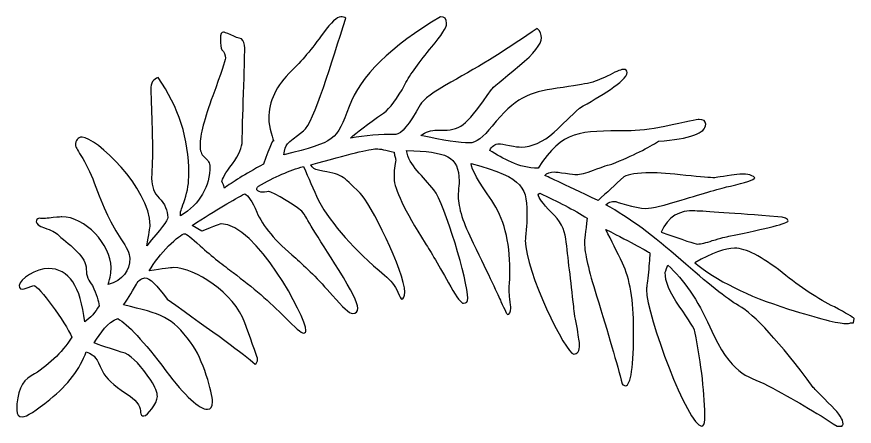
# Model space of a CAD drawing. Header units: centimetres. Extents: x -6 to 7.2, y 2 to 5.8.
# Drawn here: x 3.681 to 7.175, y 2.089 to 3.796 of the extents above; entities that cross this region are included whole.
import ezdxf

# ---------------------------------------------------------------- set-up
doc = ezdxf.new("R2010")
doc.units = ezdxf.units.CM
doc.header["$MEASUREMENT"] = 0
doc.layers.add('Camada 1', color=7, linetype='Continuous')

msp = doc.modelspace()

# ---------------------------------------------------------------- linework, layer by layer
at = {"layer": 'Camada 1'}
for points, knots in [([(5.46294, 3.32334), (5.46294, 3.32334), (5.43526, 3.32334), (5.43526, 3.32334), (5.43526, 3.32334), (5.40933, 3.32334), (5.38695, 3.31629), (5.36749, 3.30096), (5.36749, 3.30096), (5.46294, 3.27975), (5.53013, 3.26973), (5.56959, 3.26973), (5.56959, 3.26973), (5.59552, 3.26973), (5.62851, 3.29386), (5.66446, 3.34042), (5.66446, 3.34042), (5.75991, 3.45767), (5.81825, 3.48185), (5.9355, 3.49776), (5.9355, 3.49776), (6.08047, 3.51839), (6.08578, 3.52014), (6.15647, 3.5543), (6.15647, 3.5543), (6.18591, 3.5702), (6.20478, 3.57672), (6.21363, 3.57672), (6.21363, 3.57672), (6.22244, 3.57672), (6.22716, 3.572), (6.22716, 3.56315), (6.22716, 3.56315), (6.22716, 3.52661), (6.10991, 3.46298), (6.0292, 3.41466), (6.0292, 3.41466), (5.99266, 3.38168), (5.95788, 3.34748), (5.92372, 3.31449), (5.92372, 3.31449), (5.87541, 3.27324), (5.82885, 3.25265), (5.78526, 3.25265), (5.78526, 3.25265), (5.77699, 3.25265), (5.75991, 3.2544), (5.73695, 3.25912), (5.73695, 3.25912), (5.71457, 3.26443), (5.69924, 3.26618), (5.69394, 3.26618), (5.69394, 3.26618), (5.67682, 3.26618), (5.6627, 3.25733), (5.65444, 3.2385), (5.65444, 3.2385), (5.71102, 3.20609), (5.77348, 3.16425), (5.85654, 3.16425), (5.85654, 3.16425), (5.95788, 3.3251), (6.03212, 3.31979), (6.22716, 3.31979), (6.22716, 3.31979), (6.27075, 3.31979), (6.32441, 3.32689), (6.3845, 3.33867), (6.3845, 3.33867), (6.47406, 3.3575), (6.52238, 3.36811), (6.52768, 3.36811), (6.52768, 3.36811), (6.54651, 3.36811), (6.55536, 3.36105), (6.55536, 3.34748), (6.55536, 3.34748), (6.55536, 3.31098), (6.48997, 3.28681), (6.35857, 3.27679), (6.35857, 3.27679), (6.31911, 3.25085), (6.25309, 3.21787), (6.16353, 3.18133), (6.16353, 3.18133), (6.15292, 3.18016), (6.12757, 3.17131), (6.08753, 3.15599), (6.08753, 3.15599), (6.0563, 3.14363), (6.03212, 3.13832), (6.01504, 3.13832), (6.01504, 3.13832), (6.00974, 3.13832), (5.99441, 3.14008), (5.97028, 3.14363), (5.97028, 3.14363), (5.9461, 3.14717), (5.93078, 3.14893), (5.92372, 3.14893), (5.92372, 3.14893), (5.90664, 3.14893), (5.89249, 3.14363), (5.88364, 3.13477), (5.88364, 3.13477), (5.88364, 3.13477), (5.95788, 3.10062), (6.10636, 3.02992), (6.10636, 3.02992), (6.1429, 3.06233), (6.1771, 3.09531), (6.21363, 3.1283), (6.21363, 3.1283), (6.23246, 3.14008), (6.27075, 3.14538), (6.32558, 3.14538), (6.32558, 3.14538), (6.35857, 3.14538), (6.40863, 3.14187), (6.47227, 3.13477), (6.47227, 3.13477), (6.53653, 3.1283), (6.57599, 3.12475), (6.5919, 3.12475), (6.5919, 3.12475), (6.59365, 3.12475), (6.6243, 3.13006), (6.68501, 3.13832), (6.68501, 3.13832), (6.72092, 3.14363), (6.74686, 3.13832), (6.76101, 3.12475), (6.76101, 3.12475), (6.75571, 3.11594), (6.72092, 3.10417), (6.65908, 3.09001), (6.65908, 3.09001), (6.619, 3.08174), (6.55006, 3.06053), (6.45344, 3.03168), (6.45344, 3.03168), (6.38274, 3.0093), (6.33264, 2.9969), (6.30495, 2.9969), (6.30495, 2.9969), (6.2637, 2.9969), (6.17593, 3.02638), (6.1771, 3.02638), (6.1771, 3.02638), (6.16177, 3.02638), (6.1482, 3.02107), (6.13939, 3.01222), (6.13939, 3.01222), (6.23601, 2.95744), (6.33969, 2.88144), (6.45168, 2.78302), (6.45168, 2.78302), (6.56242, 2.6846), (6.64376, 2.62038), (6.69324, 2.59153), (6.69324, 2.59153), (6.75926, 2.55499), (6.86294, 2.44125), (7.00436, 2.25097), (7.00436, 2.25097), (7.00967, 2.24445), (7.0356, 2.21852), (7.08216, 2.17201), (7.08216, 2.17201), (7.11276, 2.14077), (7.12867, 2.1166), (7.12867, 2.09952), (7.12867, 2.09952), (7.12867, 2.09777), (7.12867, 2.09597), (7.12692, 2.09422), (7.12692, 2.09422), (7.12516, 2.09246), (7.12516, 2.09067), (7.12516, 2.08891), (7.12516, 2.08891), (7.12516, 2.08891), (7.10454, 2.08891), (7.10454, 2.08891), (7.10454, 2.08891), (7.01614, 2.14608), (6.91952, 2.20261), (6.81579, 2.25802), (6.81579, 2.25802), (6.71742, 2.30634), (6.66789, 2.29631), (6.57244, 2.50313), (6.57244, 2.50313), (6.52238, 2.61566), (6.46404, 2.69993), (6.39686, 2.76064), (6.39686, 2.76064), (6.3898, 2.73943), (6.38625, 2.72941), (6.38625, 2.72941), (6.38625, 2.72941), (6.38625, 2.69287), (6.40512, 2.64631), (6.44517, 2.58973), (6.44517, 2.58973), (6.48642, 2.52906), (6.5088, 2.49428), (6.5106, 2.4843), (6.5106, 2.4843), (6.53828, 2.34287), (6.55181, 2.22032), (6.55181, 2.1166), (6.55181, 2.1166), (6.55181, 2.09777), (6.54651, 2.08891), (6.53828, 2.08891), (6.53828, 2.08891), (6.48287, 2.08891), (6.3085, 2.54969), (6.3085, 2.65867), (6.3085, 2.65867), (6.3085, 2.66398), (6.31026, 2.68285), (6.31556, 2.7188), (6.31556, 2.7188), (6.31911, 2.75354), (6.32086, 2.78478), (6.32262, 2.81071), (6.32262, 2.81071), (6.3138, 2.81897), (6.25134, 2.85196), (6.13939, 2.90912), (6.13939, 2.90912), (6.16177, 2.86257), (6.18591, 2.81542), (6.20833, 2.76887), (6.20833, 2.76887), (6.23956, 2.70348), (6.25485, 2.61216), (6.25485, 2.49607), (6.25485, 2.49607), (6.25485, 2.33757), (6.24307, 2.25802), (6.22069, 2.25802), (6.22069, 2.25802), (6.21539, 2.25802), (6.21184, 2.25978), (6.20653, 2.26508), (6.20653, 2.26508), (6.18591, 2.34934), (6.15, 2.4719), (6.09989, 2.63278), (6.09989, 2.63278), (6.0669, 2.73826), (6.04982, 2.8125), (6.04982, 2.85196), (6.04982, 2.85196), (6.04982, 2.86374), (6.05333, 2.89852), (6.0616, 2.95568), (6.0616, 2.95568), (6.00502, 2.99159), (5.93729, 3.02638), (5.86305, 3.06053), (5.86305, 3.06053), (5.86125, 3.05878), (5.85775, 3.05761), (5.85654, 3.05406), (5.85654, 3.05406), (5.85654, 3.0417), (5.87541, 3.01752), (5.91136, 2.98157), (5.91136, 2.98157), (5.9479, 2.94508), (5.96673, 2.90912), (5.97203, 2.87083), (5.97203, 2.87083), (5.98088, 2.79129), (5.99266, 2.69642), (6.00502, 2.58798), (6.00502, 2.58798), (6.00623, 2.5656), (6.01153, 2.53261), (6.02034, 2.49311), (6.02034, 2.49311), (6.02565, 2.46012), (6.0292, 2.43774), (6.0292, 2.42889), (6.0292, 2.42889), (6.0292, 2.40296), (6.02034, 2.38943), (6.00502, 2.38943), (6.00502, 2.38943), (5.97203, 2.38943), (5.80292, 2.73471), (5.80292, 2.86374), (5.80292, 2.86374), (5.80292, 2.86904), (5.80472, 2.88319), (5.80647, 2.90733), (5.80647, 2.90733), (5.80822, 2.92975), (5.80939, 2.94683), (5.80939, 2.95568), (5.80939, 2.95568), (5.80939, 3.08471), (5.80647, 3.12124), (5.57669, 3.18488), (5.57669, 3.18488), (5.57844, 3.15895), (5.60788, 3.10767), (5.6627, 3.02992), (5.6627, 3.02992), (5.71277, 2.95744), (5.7387, 2.86081), (5.7387, 2.73943), (5.7387, 2.73943), (5.7387, 2.72765), (5.7387, 2.70878), (5.73695, 2.6864), (5.73695, 2.6864), (5.73515, 2.66222), (5.73515, 2.64986), (5.73515, 2.64807), (5.73515, 2.64807), (5.73515, 2.64631), (5.73695, 2.63629), (5.7387, 2.61863), (5.7387, 2.61863), (5.74045, 2.59975), (5.74225, 2.58798), (5.74225, 2.58092), (5.74225, 2.58092), (5.74225, 2.56384), (5.73695, 2.55499), (5.72868, 2.55499), (5.72868, 2.55499), (5.72693, 2.55499), (5.71807, 2.57207), (5.70099, 2.60861), (5.70099, 2.60861), (5.69039, 2.63454), (5.65268, 2.71525), (5.5855, 2.85196), (5.5855, 2.85196), (5.54366, 2.93622), (5.52303, 3.00044), (5.52303, 3.047), (5.52303, 3.047), (5.52303, 3.05231), (5.52303, 3.06233), (5.52483, 3.07999), (5.52483, 3.07999), (5.52658, 3.09707), (5.52658, 3.10767), (5.52658, 3.11064), (5.52658, 3.11064), (5.52658, 3.21611), (5.47297, 3.23319), (5.3074, 3.2385), (5.3074, 3.2385), (5.31271, 3.20726), (5.32803, 3.18016), (5.35217, 3.15423), (5.35217, 3.15423), (5.37455, 3.1283), (5.39872, 3.10062), (5.4211, 3.07469), (5.4211, 3.07469), (5.46766, 3.01402), (5.56312, 2.69287), (5.56312, 2.62218), (5.56312, 2.62218), (5.56312, 2.60861), (5.55781, 2.60155), (5.54545, 2.60155), (5.54545, 2.60155), (5.53543, 2.60155), (5.51773, 2.62393), (5.49184, 2.67049), (5.49184, 2.67049), (5.44173, 2.75884), (5.40758, 2.81897), (5.38515, 2.85196), (5.38515, 2.85196), (5.29855, 2.98984), (5.25554, 3.07999), (5.25554, 3.12124), (5.25554, 3.12124), (5.25554, 3.15423), (5.2573, 3.18016), (5.2626, 3.19899), (5.2626, 3.19899), (5.26085, 3.2043), (5.26085, 3.20902), (5.25909, 3.21432), (5.25909, 3.21432), (5.2573, 3.21962), (5.25554, 3.22672), (5.25554, 3.23144), (5.25554, 3.23144), (5.22256, 3.24025), (5.19662, 3.24555), (5.1813, 3.24555), (5.1813, 3.24555), (5.15537, 3.24555), (5.0658, 3.22317), (4.90847, 3.17841), (4.90847, 3.17841), (4.91377, 3.16601), (4.92438, 3.15895), (4.9397, 3.15599), (4.9397, 3.15599), (5.04518, 3.13657), (5.03282, 3.13832), (5.11412, 3.06053), (5.11412, 3.06053), (5.15362, 3.02462), (5.3003, 2.73116), (5.3003, 2.64807), (5.3003, 2.64807), (5.3003, 2.62923), (5.295, 2.61863), (5.28678, 2.61863), (5.28678, 2.61863), (5.28498, 2.61863), (5.27968, 2.62923), (5.27087, 2.64807), (5.27087, 2.64807), (5.26085, 2.674), (5.24197, 2.69642), (5.21604, 2.7188), (5.21604, 2.7188), (5.08818, 2.82428), (4.99686, 2.92796), (4.9397, 3.02992), (4.9397, 3.02992), (4.91907, 3.07644), (4.89849, 3.12475), (4.87728, 3.17131), (4.87728, 3.17131), (4.8207, 3.15599), (4.75648, 3.1283), (4.68929, 3.09001), (4.68929, 3.09001), (4.68399, 3.08471), (4.68223, 3.07999), (4.68223, 3.07824), (4.68223, 3.07824), (4.68223, 3.07293), (4.68754, 3.06763), (4.6999, 3.06408), (4.6999, 3.06408), (4.72228, 3.06583), (4.73409, 3.06763), (4.7323, 3.06763), (4.7323, 3.06763), (4.7447, 3.06763), (4.86546, 3.00044), (4.88078, 2.97276), (4.88078, 2.97276), (4.88258, 2.96746), (4.93089, 2.88791), (5.02576, 2.73826), (5.02576, 2.73826), (5.07758, 2.65516), (5.10351, 2.6033), (5.10351, 2.58092), (5.10351, 2.58092), (5.10351, 2.5656), (5.09704, 2.55854), (5.08113, 2.55854), (5.08113, 2.55854), (5.06935, 2.55854), (5.04167, 2.58443), (4.99862, 2.63454), (4.99862, 2.63454), (4.93795, 2.70172), (4.88609, 2.75354), (4.84483, 2.78949), (4.84483, 2.78949), (4.75998, 2.86081), (4.70637, 2.92445), (4.68223, 2.98157), (4.68223, 2.98157), (4.66336, 3.02638), (4.64628, 3.05231), (4.63213, 3.05761), (4.63213, 3.05761), (4.58736, 3.0346), (4.51488, 2.99159), (4.41295, 2.9262), (4.41295, 2.9262), (4.41295, 2.9262), (4.45304, 2.90203), (4.45304, 2.90203), (4.45304, 2.90203), (4.50665, 2.92265), (4.53195, 2.93326), (4.53375, 2.93326), (4.53375, 2.93326), (4.67927, 2.93326), (4.88788, 2.54439), (4.88788, 2.48781), (4.88788, 2.48781), (4.88788, 2.4825), (4.88433, 2.479), (4.87728, 2.4772), (4.87728, 2.4772), (4.86901, 2.4772), (4.84308, 2.49958), (4.80007, 2.54322), (4.80007, 2.54322), (4.7376, 2.60685), (4.66516, 2.66869), (4.58381, 2.72941), (4.58381, 2.72941), (4.54436, 2.75884), (4.4978, 2.7948), (4.44594, 2.84135), (4.44594, 2.84135), (4.4094, 2.87434), (4.38877, 2.89142), (4.3823, 2.89142), (4.3823, 2.89142), (4.36109, 2.89142), (4.27332, 2.8072), (4.23382, 2.73646), (4.23382, 2.73646), (4.2904, 2.74473), (4.32338, 2.75003), (4.33574, 2.75003), (4.33574, 2.75003), (4.42356, 2.75003), (4.58912, 2.64456), (4.63213, 2.52021), (4.63213, 2.52021), (4.66866, 2.42183), (4.68574, 2.37173), (4.68574, 2.3688), (4.68574, 2.3688), (4.68574, 2.3582), (4.68223, 2.3511), (4.67576, 2.34759), (4.67576, 2.34759), (4.6292, 2.38943), (4.50665, 2.479), (4.30806, 2.61863), (4.30806, 2.61863), (4.26622, 2.67755), (4.23557, 2.70703), (4.21615, 2.70703), (4.21615, 2.70703), (4.20258, 2.70703), (4.19022, 2.69817), (4.1802, 2.6811), (4.1802, 2.6811), (4.15782, 2.64159), (4.13895, 2.61216), (4.12659, 2.59445), (4.12659, 2.59445), (4.28568, 2.55854), (4.32869, 2.54439), (4.40648, 2.4395), (4.40648, 2.4395), (4.45951, 2.3688), (4.4978, 2.22679), (4.4978, 2.19084), (4.4978, 2.19084), (4.4978, 2.17021), (4.49074, 2.15961), (4.47717, 2.15961), (4.47717, 2.15961), (4.44243, 2.15961), (4.3841, 2.21322), (4.30276, 2.32049), (4.30276, 2.32049), (4.21144, 2.44304), (4.14367, 2.51549), (4.10241, 2.53791), (4.10241, 2.53791), (4.0594, 2.52376), (4.03172, 2.4772), (4.00403, 2.43595), (4.00403, 2.43595), (4.04704, 2.42066), (4.09005, 2.40651), (4.13364, 2.39294), (4.13364, 2.39294), (4.16605, 2.37703), (4.20083, 2.34112), (4.24029, 2.28041), (4.24029, 2.28041), (4.25975, 2.25097), (4.26801, 2.22854), (4.26801, 2.21322), (4.26801, 2.21322), (4.26801, 2.18378), (4.22496, 2.13192), (4.21144, 2.13192), (4.21144, 2.13192), (4.20258, 2.13192), (4.19728, 2.13722), (4.19728, 2.14608), (4.19728, 2.14608), (4.19728, 2.14608), (4.19728, 2.15255), (4.19728, 2.15255), (4.19728, 2.15255), (4.19728, 2.17493), (4.17665, 2.19969), (4.13544, 2.22679), (4.13544, 2.22679), (4.08533, 2.25978), (4.05235, 2.28926), (4.03877, 2.3187), (4.03877, 2.3187), (4.01109, 2.37527), (4.01284, 2.38058), (3.97105, 2.39945), (3.97105, 2.39945), (3.94512, 2.32872), (3.89501, 2.26157), (3.8196, 2.20086), (3.8196, 2.20086), (3.76068, 2.15255), (3.72239, 2.12837), (3.70352, 2.12837), (3.70352, 2.12837), (3.68819, 2.12837), (3.68114, 2.13722), (3.68114, 2.1561), (3.68114, 2.1561), (3.68114, 2.23034), (3.70176, 2.27686), (3.74181, 2.29928), (3.74181, 2.29928), (3.81075, 2.33932), (3.86791, 2.39294), (3.91092, 2.46012), (3.91092, 2.46012), (3.88499, 2.52201), (3.77246, 2.67579), (3.75183, 2.67579), (3.75183, 2.67579), (3.75007, 2.67579), (3.7365, 2.67049), (3.71237, 2.66222), (3.71237, 2.66222), (3.69821, 2.65692), (3.69174, 2.66222), (3.69174, 2.67579), (3.69174, 2.67579), (3.69174, 2.70348), (3.76423, 2.74649), (3.81254, 2.74649), (3.81254, 2.74649), (3.89856, 2.74649), (3.94862, 2.67224), (3.96453, 2.52376), (3.96453, 2.52376), (3.98871, 2.54142), (4.00934, 2.56384), (4.02466, 2.59153), (4.02466, 2.59153), (4.02287, 2.61036), (4.01464, 2.63809), (3.99694, 2.67579), (3.99694, 2.67579), (3.97986, 2.69462), (3.97105, 2.71705), (3.97105, 2.74294), (3.97105, 2.74294), (3.97105, 2.79659), (3.90916, 2.83781), (3.85555, 2.88495), (3.85555, 2.88495), (3.84377, 2.89672), (3.82432, 2.90733), (3.79663, 2.9156), (3.79663, 2.9156), (3.77421, 2.92445), (3.76243, 2.93326), (3.76243, 2.94153), (3.76243, 2.94153), (3.76243, 2.94858), (3.76598, 2.95389), (3.77421, 2.95568), (3.77421, 2.95568), (3.79012, 2.95389), (3.80899, 2.95568), (3.83317, 2.95919), (3.83317, 2.95919), (3.8573, 2.96036), (3.86908, 2.96215), (3.86908, 2.96215), (3.86908, 2.96215), (3.96453, 2.96215), (4.07473, 2.84666), (4.07473, 2.75003), (4.07473, 2.75003), (4.07473, 2.73116), (4.07118, 2.70878), (4.06295, 2.6793), (4.06295, 2.6793), (4.12304, 2.69817), (4.15252, 2.73646), (4.15252, 2.78949), (4.15252, 2.78949), (4.15252, 2.80895), (4.14012, 2.83488), (4.11481, 2.87083), (4.11481, 2.87083), (4.07828, 2.92445), (4.04057, 3.0022), (4.00403, 3.10417), (4.00403, 3.10417), (3.98871, 3.14717), (3.96925, 3.18488), (3.94862, 3.21787), (3.94862, 3.21787), (3.9333, 3.24204), (3.92624, 3.25557), (3.92624, 3.25912), (3.92624, 3.25912), (3.92624, 3.2815), (3.93509, 3.29386), (3.95393, 3.29386), (3.95393, 3.29386), (4.00934, 3.29386), (4.23737, 3.08354), (4.23737, 2.9262), (4.23737, 2.9262), (4.23737, 2.91735), (4.23206, 2.88791), (4.22321, 2.84135), (4.22321, 2.84135), (4.28213, 2.90912), (4.31102, 2.94683), (4.31102, 2.95919), (4.31102, 2.95919), (4.31102, 2.98808), (4.29925, 3.01577), (4.27507, 3.0399), (4.27507, 3.0399), (4.25444, 3.06053), (4.24384, 3.08826), (4.24384, 3.12124), (4.24384, 3.12124), (4.24384, 3.12655), (4.24384, 3.14538), (4.24559, 3.17486), (4.24559, 3.17486), (4.24739, 3.2043), (4.24739, 3.22672), (4.24739, 3.24204), (4.24739, 3.24204), (4.24739, 3.28505), (4.24559, 3.33687), (4.24384, 3.39583), (4.24384, 3.39583), (4.24208, 3.45237), (4.24029, 3.48536), (4.24029, 3.49245), (4.24029, 3.49245), (4.24029, 3.52014), (4.2509, 3.53722), (4.27152, 3.54252), (4.27152, 3.54252), (4.35637, 3.41997), (4.39938, 3.28681), (4.39938, 3.14187), (4.39938, 3.14187), (4.39938, 3.10592), (4.39408, 3.06938), (4.3823, 3.0346), (4.3823, 3.0346), (4.36994, 2.99869), (4.36464, 2.98157), (4.36464, 2.98337), (4.36464, 2.98337), (4.36464, 2.98337), (4.36464, 2.96566), (4.36464, 2.96566), (4.36464, 2.96566), (4.44594, 3.01752), (4.48719, 3.08646), (4.48719, 3.17486), (4.48719, 3.17486), (4.48719, 3.18309), (4.47892, 3.19724), (4.46302, 3.21256), (4.46302, 3.21256), (4.45124, 3.22142), (4.44594, 3.23674), (4.44594, 3.25912), (4.44594, 3.25912), (4.44594, 3.30272), (4.46302, 3.37165), (4.49955, 3.46652), (4.49955, 3.46652), (4.53375, 3.56139), (4.55141, 3.61325), (4.55141, 3.62323), (4.55141, 3.62323), (4.55141, 3.63739), (4.54611, 3.64916), (4.53726, 3.65802), (4.53726, 3.65802), (4.53195, 3.66507), (4.53078, 3.6804), (4.53078, 3.70457), (4.53078, 3.70457), (4.53078, 3.72341), (4.5355, 3.73226), (4.54436, 3.73226), (4.54436, 3.73226), (4.54611, 3.73226), (4.55496, 3.72871), (4.57379, 3.72048), (4.57379, 3.72048), (4.59091, 3.71163), (4.6062, 3.70633), (4.6186, 3.70457), (4.6186, 3.70457), (4.62741, 3.69631), (4.63213, 3.68219), (4.63213, 3.66507), (4.63213, 3.66507), (4.63213, 3.63033), (4.63037, 3.56845), (4.62741, 3.47655), (4.62741, 3.47655), (4.6239, 3.38523), (4.62211, 3.31979), (4.62211, 3.27679), (4.62211, 3.27679), (4.62211, 3.25265), (4.60799, 3.22142), (4.58089, 3.18309), (4.58089, 3.18309), (4.55141, 3.14363), (4.53726, 3.11945), (4.53726, 3.10767), (4.53726, 3.10767), (4.53726, 3.11064), (4.54081, 3.10237), (4.54786, 3.08174), (4.54786, 3.08174), (4.5791, 3.10592), (4.63213, 3.13832), (4.70992, 3.18133), (4.70992, 3.18133), (4.7394, 3.26088), (4.75293, 3.29211), (4.75293, 3.27679), (4.75293, 3.27679), (4.75293, 3.27679), (4.7323, 3.33867), (4.7323, 3.37165), (4.7323, 3.37165), (4.7323, 3.44235), (4.76353, 3.50953), (4.82717, 3.5702), (4.82717, 3.5702), (4.86725, 3.60795), (4.91202, 3.66157), (4.96033, 3.72871), (4.96033, 3.72871), (4.99332, 3.77351), (5.01749, 3.79589), (5.03282, 3.79589), (5.03282, 3.79589), (5.04167, 3.79589), (5.04814, 3.79473), (5.05344, 3.78942), (5.05344, 3.78942), (4.99686, 3.60971), (4.92087, 3.35575), (4.87728, 3.31979), (4.87728, 3.31979), (4.80303, 3.26263), (4.80303, 3.26793), (4.79477, 3.21962), (4.79477, 3.21962), (5.01394, 3.27679), (5.01394, 3.27854), (5.06756, 3.42172), (5.06756, 3.42172), (5.11412, 3.54782), (5.24197, 3.67334), (5.44879, 3.79589), (5.44879, 3.79589), (5.46591, 3.79589), (5.47472, 3.78763), (5.47472, 3.7688), (5.47472, 3.7688), (5.47472, 3.75113), (5.45409, 3.71869), (5.41288, 3.67038), (5.41288, 3.67038), (5.36102, 3.60795), (5.32273, 3.55609), (5.3003, 3.51308), (5.3003, 3.51308), (5.26907, 3.45416), (5.24022, 3.41466), (5.21074, 3.39404), (5.21074, 3.39404), (5.14359, 3.34748), (5.09704, 3.31274), (5.07407, 3.29036), (5.07407, 3.29036), (5.13474, 3.30096), (5.19662, 3.30568), (5.2626, 3.30568), (5.2626, 3.30568), (5.28498, 3.30568), (5.31918, 3.34748), (5.36453, 3.42823), (5.36453, 3.42823), (5.37634, 3.4512), (5.41935, 3.48185), (5.49184, 3.52369), (5.49184, 3.52369), (5.61615, 3.59083), (5.73695, 3.66687), (5.85303, 3.74758), (5.85303, 3.74758), (5.8648, 3.73581), (5.87011, 3.72165), (5.87011, 3.70808), (5.87011, 3.70808), (5.87011, 3.68219), (5.83887, 3.64269), (5.77879, 3.59263), (5.77879, 3.59263), (5.70454, 3.53191), (5.66446, 3.49776), (5.66154, 3.49245), (5.66154, 3.49245), (5.56312, 3.35278), (5.53894, 3.32334), (5.46294, 3.32334)], [0, 0, 0, 0, 0.0042194, 0.0042194, 0.0042194, 0.0042194, 0.0084388, 0.0084388, 0.0084388, 0.0084388, 0.0126582, 0.0126582, 0.0126582, 0.0126582, 0.0168776, 0.0168776, 0.0168776, 0.0168776, 0.021097, 0.021097, 0.021097, 0.021097, 0.0253165, 0.0253165, 0.0253165, 0.0253165, 0.0295359, 0.0295359, 0.0295359, 0.0295359, 0.0337553, 0.0337553, 0.0337553, 0.0337553, 0.0379747, 0.0379747, 0.0379747, 0.0379747, 0.0421941, 0.0421941, 0.0421941, 0.0421941, 0.0464135, 0.0464135, 0.0464135, 0.0464135, 0.0506329, 0.0506329, 0.0506329, 0.0506329, 0.0548523, 0.0548523, 0.0548523, 0.0548523, 0.0590717, 0.0590717, 0.0590717, 0.0590717, 0.0632911, 0.0632911, 0.0632911, 0.0632911, 0.0675105, 0.0675105, 0.0675105, 0.0675105, 0.07173, 0.07173, 0.07173, 0.07173, 0.0759494, 0.0759494, 0.0759494, 0.0759494, 0.0801688, 0.0801688, 0.0801688, 0.0801688, 0.0843882, 0.0843882, 0.0843882, 0.0843882, 0.0886076, 0.0886076, 0.0886076, 0.0886076, 0.092827, 0.092827, 0.092827, 0.092827, 0.0970464, 0.0970464, 0.0970464, 0.0970464, 0.1012658, 0.1012658, 0.1012658, 0.1012658, 0.1054852, 0.1054852, 0.1054852, 0.1054852, 0.1097046, 0.1097046, 0.1097046, 0.1097046, 0.1139241, 0.1139241, 0.1139241, 0.1139241, 0.1181435, 0.1181435, 0.1181435, 0.1181435, 0.1223629, 0.1223629, 0.1223629, 0.1223629, 0.1265823, 0.1265823, 0.1265823, 0.1265823, 0.1308017, 0.1308017, 0.1308017, 0.1308017, 0.1350211, 0.1350211, 0.1350211, 0.1350211, 0.1392405, 0.1392405, 0.1392405, 0.1392405, 0.1434599, 0.1434599, 0.1434599, 0.1434599, 0.1476793, 0.1476793, 0.1476793, 0.1476793, 0.1518987, 0.1518987, 0.1518987, 0.1518987, 0.1561181, 0.1561181, 0.1561181, 0.1561181, 0.1603376, 0.1603376, 0.1603376, 0.1603376, 0.164557, 0.164557, 0.164557, 0.164557, 0.1687764, 0.1687764, 0.1687764, 0.1687764, 0.1729958, 0.1729958, 0.1729958, 0.1729958, 0.1772152, 0.1772152, 0.1772152, 0.1772152, 0.1814346, 0.1814346, 0.1814346, 0.1814346, 0.185654, 0.185654, 0.185654, 0.185654, 0.1898734, 0.1898734, 0.1898734, 0.1898734, 0.1940928, 0.1940928, 0.1940928, 0.1940928, 0.1983122, 0.1983122, 0.1983122, 0.1983122, 0.2025316, 0.2025316, 0.2025316, 0.2025316, 0.2067511, 0.2067511, 0.2067511, 0.2067511, 0.2109705, 0.2109705, 0.2109705, 0.2109705, 0.2151899, 0.2151899, 0.2151899, 0.2151899, 0.2194093, 0.2194093, 0.2194093, 0.2194093, 0.2236287, 0.2236287, 0.2236287, 0.2236287, 0.2278481, 0.2278481, 0.2278481, 0.2278481, 0.2320675, 0.2320675, 0.2320675, 0.2320675, 0.2362869, 0.2362869, 0.2362869, 0.2362869, 0.2405063, 0.2405063, 0.2405063, 0.2405063, 0.2447257, 0.2447257, 0.2447257, 0.2447257, 0.2489451, 0.2489451, 0.2489451, 0.2489451, 0.2531646, 0.2531646, 0.2531646, 0.2531646, 0.257384, 0.257384, 0.257384, 0.257384, 0.2616034, 0.2616034, 0.2616034, 0.2616034, 0.2658228, 0.2658228, 0.2658228, 0.2658228, 0.2700422, 0.2700422, 0.2700422, 0.2700422, 0.2742616, 0.2742616, 0.2742616, 0.2742616, 0.278481, 0.278481, 0.278481, 0.278481, 0.2827004, 0.2827004, 0.2827004, 0.2827004, 0.2869198, 0.2869198, 0.2869198, 0.2869198, 0.2911392, 0.2911392, 0.2911392, 0.2911392, 0.2953586, 0.2953586, 0.2953586, 0.2953586, 0.2995781, 0.2995781, 0.2995781, 0.2995781, 0.3037975, 0.3037975, 0.3037975, 0.3037975, 0.3080169, 0.3080169, 0.3080169, 0.3080169, 0.3122363, 0.3122363, 0.3122363, 0.3122363, 0.3164557, 0.3164557, 0.3164557, 0.3164557, 0.3206751, 0.3206751, 0.3206751, 0.3206751, 0.3248945, 0.3248945, 0.3248945, 0.3248945, 0.3291139, 0.3291139, 0.3291139, 0.3291139, 0.3333333, 0.3333333, 0.3333333, 0.3333333, 0.3375527, 0.3375527, 0.3375527, 0.3375527, 0.3417722, 0.3417722, 0.3417722, 0.3417722, 0.3459916, 0.3459916, 0.3459916, 0.3459916, 0.350211, 0.350211, 0.350211, 0.350211, 0.3544304, 0.3544304, 0.3544304, 0.3544304, 0.3586498, 0.3586498, 0.3586498, 0.3586498, 0.3628692, 0.3628692, 0.3628692, 0.3628692, 0.3670886, 0.3670886, 0.3670886, 0.3670886, 0.371308, 0.371308, 0.371308, 0.371308, 0.3755274, 0.3755274, 0.3755274, 0.3755274, 0.3797468, 0.3797468, 0.3797468, 0.3797468, 0.3839662, 0.3839662, 0.3839662, 0.3839662, 0.3881857, 0.3881857, 0.3881857, 0.3881857, 0.3924051, 0.3924051, 0.3924051, 0.3924051, 0.3966245, 0.3966245, 0.3966245, 0.3966245, 0.4008439, 0.4008439, 0.4008439, 0.4008439, 0.4050633, 0.4050633, 0.4050633, 0.4050633, 0.4092827, 0.4092827, 0.4092827, 0.4092827, 0.4135021, 0.4135021, 0.4135021, 0.4135021, 0.4177215, 0.4177215, 0.4177215, 0.4177215, 0.4219409, 0.4219409, 0.4219409, 0.4219409, 0.4261603, 0.4261603, 0.4261603, 0.4261603, 0.4303797, 0.4303797, 0.4303797, 0.4303797, 0.4345992, 0.4345992, 0.4345992, 0.4345992, 0.4388186, 0.4388186, 0.4388186, 0.4388186, 0.443038, 0.443038, 0.443038, 0.443038, 0.4472574, 0.4472574, 0.4472574, 0.4472574, 0.4514768, 0.4514768, 0.4514768, 0.4514768, 0.4556962, 0.4556962, 0.4556962, 0.4556962, 0.4599156, 0.4599156, 0.4599156, 0.4599156, 0.464135, 0.464135, 0.464135, 0.464135, 0.4683544, 0.4683544, 0.4683544, 0.4683544, 0.4725738, 0.4725738, 0.4725738, 0.4725738, 0.4767932, 0.4767932, 0.4767932, 0.4767932, 0.4810127, 0.4810127, 0.4810127, 0.4810127, 0.4852321, 0.4852321, 0.4852321, 0.4852321, 0.4894515, 0.4894515, 0.4894515, 0.4894515, 0.4936709, 0.4936709, 0.4936709, 0.4936709, 0.4978903, 0.4978903, 0.4978903, 0.4978903, 0.5021097, 0.5021097, 0.5021097, 0.5021097, 0.5063291, 0.5063291, 0.5063291, 0.5063291, 0.5105485, 0.5105485, 0.5105485, 0.5105485, 0.5147679, 0.5147679, 0.5147679, 0.5147679, 0.5189873, 0.5189873, 0.5189873, 0.5189873, 0.5232068, 0.5232068, 0.5232068, 0.5232068, 0.5274262, 0.5274262, 0.5274262, 0.5274262, 0.5316456, 0.5316456, 0.5316456, 0.5316456, 0.535865, 0.535865, 0.535865, 0.535865, 0.5400844, 0.5400844, 0.5400844, 0.5400844, 0.5443038, 0.5443038, 0.5443038, 0.5443038, 0.5485232, 0.5485232, 0.5485232, 0.5485232, 0.5527426, 0.5527426, 0.5527426, 0.5527426, 0.556962, 0.556962, 0.556962, 0.556962, 0.5611814, 0.5611814, 0.5611814, 0.5611814, 0.5654008, 0.5654008, 0.5654008, 0.5654008, 0.5696203, 0.5696203, 0.5696203, 0.5696203, 0.5738397, 0.5738397, 0.5738397, 0.5738397, 0.5780591, 0.5780591, 0.5780591, 0.5780591, 0.5822785, 0.5822785, 0.5822785, 0.5822785, 0.5864979, 0.5864979, 0.5864979, 0.5864979, 0.5907173, 0.5907173, 0.5907173, 0.5907173, 0.5949367, 0.5949367, 0.5949367, 0.5949367, 0.5991561, 0.5991561, 0.5991561, 0.5991561, 0.6033755, 0.6033755, 0.6033755, 0.6033755, 0.6075949, 0.6075949, 0.6075949, 0.6075949, 0.6118143, 0.6118143, 0.6118143, 0.6118143, 0.6160338, 0.6160338, 0.6160338, 0.6160338, 0.6202532, 0.6202532, 0.6202532, 0.6202532, 0.6244726, 0.6244726, 0.6244726, 0.6244726, 0.628692, 0.628692, 0.628692, 0.628692, 0.6329114, 0.6329114, 0.6329114, 0.6329114, 0.6371308, 0.6371308, 0.6371308, 0.6371308, 0.6413502, 0.6413502, 0.6413502, 0.6413502, 0.6455696, 0.6455696, 0.6455696, 0.6455696, 0.649789, 0.649789, 0.649789, 0.649789, 0.6540084, 0.6540084, 0.6540084, 0.6540084, 0.6582278, 0.6582278, 0.6582278, 0.6582278, 0.6624473, 0.6624473, 0.6624473, 0.6624473, 0.6666667, 0.6666667, 0.6666667, 0.6666667, 0.6708861, 0.6708861, 0.6708861, 0.6708861, 0.6751055, 0.6751055, 0.6751055, 0.6751055, 0.6793249, 0.6793249, 0.6793249, 0.6793249, 0.6835443, 0.6835443, 0.6835443, 0.6835443, 0.6877637, 0.6877637, 0.6877637, 0.6877637, 0.6919831, 0.6919831, 0.6919831, 0.6919831, 0.6962025, 0.6962025, 0.6962025, 0.6962025, 0.7004219, 0.7004219, 0.7004219, 0.7004219, 0.7046414, 0.7046414, 0.7046414, 0.7046414, 0.7088608, 0.7088608, 0.7088608, 0.7088608, 0.7130802, 0.7130802, 0.7130802, 0.7130802, 0.7172996, 0.7172996, 0.7172996, 0.7172996, 0.721519, 0.721519, 0.721519, 0.721519, 0.7257384, 0.7257384, 0.7257384, 0.7257384, 0.7299578, 0.7299578, 0.7299578, 0.7299578, 0.7341772, 0.7341772, 0.7341772, 0.7341772, 0.7383966, 0.7383966, 0.7383966, 0.7383966, 0.742616, 0.742616, 0.742616, 0.742616, 0.7468354, 0.7468354, 0.7468354, 0.7468354, 0.7510549, 0.7510549, 0.7510549, 0.7510549, 0.7552743, 0.7552743, 0.7552743, 0.7552743, 0.7594937, 0.7594937, 0.7594937, 0.7594937, 0.7637131, 0.7637131, 0.7637131, 0.7637131, 0.7679325, 0.7679325, 0.7679325, 0.7679325, 0.7721519, 0.7721519, 0.7721519, 0.7721519, 0.7763713, 0.7763713, 0.7763713, 0.7763713, 0.7805907, 0.7805907, 0.7805907, 0.7805907, 0.7848101, 0.7848101, 0.7848101, 0.7848101, 0.7890295, 0.7890295, 0.7890295, 0.7890295, 0.7932489, 0.7932489, 0.7932489, 0.7932489, 0.7974684, 0.7974684, 0.7974684, 0.7974684, 0.8016878, 0.8016878, 0.8016878, 0.8016878, 0.8059072, 0.8059072, 0.8059072, 0.8059072, 0.8101266, 0.8101266, 0.8101266, 0.8101266, 0.814346, 0.814346, 0.814346, 0.814346, 0.8185654, 0.8185654, 0.8185654, 0.8185654, 0.8227848, 0.8227848, 0.8227848, 0.8227848, 0.8270042, 0.8270042, 0.8270042, 0.8270042, 0.8312236, 0.8312236, 0.8312236, 0.8312236, 0.835443, 0.835443, 0.835443, 0.835443, 0.8396624, 0.8396624, 0.8396624, 0.8396624, 0.8438819, 0.8438819, 0.8438819, 0.8438819, 0.8481013, 0.8481013, 0.8481013, 0.8481013, 0.8523207, 0.8523207, 0.8523207, 0.8523207, 0.8565401, 0.8565401, 0.8565401, 0.8565401, 0.8607595, 0.8607595, 0.8607595, 0.8607595, 0.8649789, 0.8649789, 0.8649789, 0.8649789, 0.8691983, 0.8691983, 0.8691983, 0.8691983, 0.8734177, 0.8734177, 0.8734177, 0.8734177, 0.8776371, 0.8776371, 0.8776371, 0.8776371, 0.8818565, 0.8818565, 0.8818565, 0.8818565, 0.8860759, 0.8860759, 0.8860759, 0.8860759, 0.8902954, 0.8902954, 0.8902954, 0.8902954, 0.8945148, 0.8945148, 0.8945148, 0.8945148, 0.8987342, 0.8987342, 0.8987342, 0.8987342, 0.9029536, 0.9029536, 0.9029536, 0.9029536, 0.907173, 0.907173, 0.907173, 0.907173, 0.9113924, 0.9113924, 0.9113924, 0.9113924, 0.9156118, 0.9156118, 0.9156118, 0.9156118, 0.9198312, 0.9198312, 0.9198312, 0.9198312, 0.9240506, 0.9240506, 0.9240506, 0.9240506, 0.92827, 0.92827, 0.92827, 0.92827, 0.9324895, 0.9324895, 0.9324895, 0.9324895, 0.9367089, 0.9367089, 0.9367089, 0.9367089, 0.9409283, 0.9409283, 0.9409283, 0.9409283, 0.9451477, 0.9451477, 0.9451477, 0.9451477, 0.9493671, 0.9493671, 0.9493671, 0.9493671, 0.9535865, 0.9535865, 0.9535865, 0.9535865, 0.9578059, 0.9578059, 0.9578059, 0.9578059, 0.9620253, 0.9620253, 0.9620253, 0.9620253, 0.9662447, 0.9662447, 0.9662447, 0.9662447, 0.9704641, 0.9704641, 0.9704641, 0.9704641, 0.9746835, 0.9746835, 0.9746835, 0.9746835, 0.978903, 0.978903, 0.978903, 0.978903, 0.9831224, 0.9831224, 0.9831224, 0.9831224, 0.9873418, 0.9873418, 0.9873418, 0.9873418, 0.9915612, 0.9915612, 0.9915612, 0.9915612, 1, 1, 1, 1]), ([(6.36917, 2.89852), (6.39803, 2.96215), (6.44696, 2.99159), (6.5106, 2.98629), (6.5106, 2.98629), (6.55536, 2.98512), (6.67086, 2.97627), (6.85588, 2.96215), (6.85588, 2.96215), (6.88532, 2.96036), (6.89889, 2.95389), (6.89889, 2.94508), (6.89889, 2.94508), (6.89889, 2.93505), (6.81579, 2.91384), (6.65199, 2.88144), (6.65199, 2.88144), (6.64201, 2.87964), (6.619, 2.87259), (6.58305, 2.86257), (6.58305, 2.86257), (6.55712, 2.85371), (6.53653, 2.84841), (6.52062, 2.84841), (6.52062, 2.84841), (6.51235, 2.84841), (6.46229, 2.86553), (6.36917, 2.89852)], [0, 0, 0, 0, 0.125, 0.125, 0.125, 0.125, 0.25, 0.25, 0.25, 0.25, 0.375, 0.375, 0.375, 0.375, 0.5, 0.5, 0.5, 0.5, 0.625, 0.625, 0.625, 0.625, 0.75, 0.75, 0.75, 0.75, 1, 1, 1, 1]), ([(7.17523, 2.53791), (7.17523, 2.53791), (7.17168, 2.52021), (7.17168, 2.52021), (7.17168, 2.52021), (7.16638, 2.52021), (7.16107, 2.52021), (7.1564, 2.51846), (7.1564, 2.51846), (7.1493, 2.51729), (7.144, 2.51729), (7.13869, 2.51729), (7.13869, 2.51729), (7.10804, 2.51729), (7.0285, 2.53791), (6.90064, 2.57737), (6.90064, 2.57737), (6.72802, 2.63278), (6.59837, 2.69642), (6.5106, 2.77066), (6.5106, 2.77066), (6.58129, 2.81071), (6.6367, 2.83133), (6.67616, 2.83133), (6.67616, 2.83133), (6.72272, 2.83133), (6.78869, 2.79659), (6.87471, 2.72941), (6.87471, 2.72941), (6.9525, 2.66694), (7.02499, 2.61863), (7.09214, 2.58623), (7.09214, 2.58623), (7.14224, 2.5603), (7.16993, 2.54322), (7.17523, 2.53791)], [0, 0, 0, 0, 0.1, 0.1, 0.1, 0.1, 0.2, 0.2, 0.2, 0.2, 0.3, 0.3, 0.3, 0.3, 0.4, 0.4, 0.4, 0.4, 0.5, 0.5, 0.5, 0.5, 0.6, 0.6, 0.6, 0.6, 0.7, 0.7, 0.7, 0.7, 0.8, 0.8, 0.8, 0.8, 1, 1, 1, 1])]:
    msp.add_open_spline(points, degree=3, knots=knots, dxfattribs=at)

doc.saveas('drawing.dxf')
